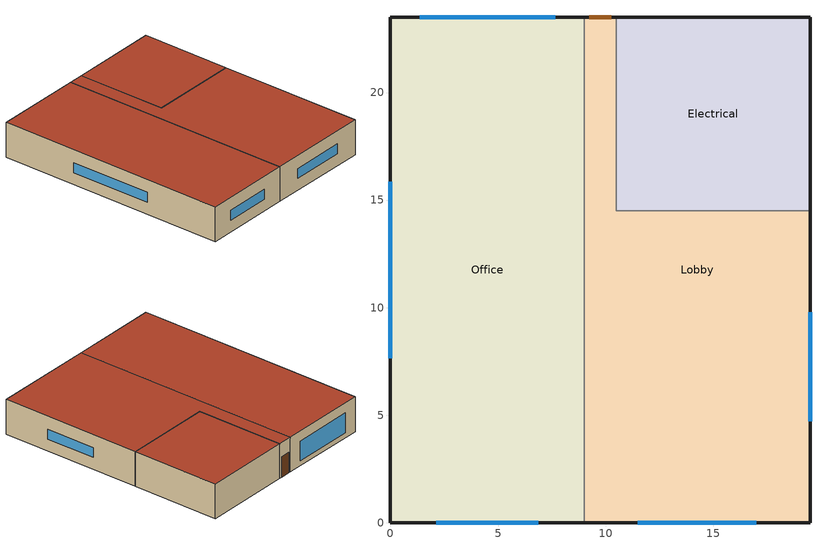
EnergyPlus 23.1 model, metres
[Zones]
Office
 floor ground (Exterior Floor): 9,23.5 9,0 0,0 0,23.5 z0
 wall outside (Exterior Wall): 9,23.5 0,23.5 0,0 9,0 z0:3.5
 wall to Lobby (Interior Wall): 9,0 9,23.5 z0:3.5
 window (Exterior Window): 2.14,0 6.86,0 / 0,15.86 0,7.64 z1.2:2.2; 7.65,23.5 1.35,23.5 z0.5:2.5
 roof outside (Exterior Roof): 0,23.5 0,0 9,0 9,23.5 z3.5
Lobby
 floor ground (Exterior Floor): 10.5,23.5 10.5,14.5 19.5,14.5 19.5,0 9,0 9,23.5 z0
 wall outside (Exterior Wall): 10.5,23.5 9,23.5 / 9,0 19.5,0 19.5,14.5 z0:3.5
 wall to Electrical (Interior Wall): 19.5,14.5 10.5,14.5 10.5,23.5 z0:3.5
 window (Exterior Window): 11.49,0 17.01,0 / 19.5,4.71 19.5,9.79 z1.2:2.2
 door (Exterior Door): 10.25,23.5 9.25,23.5 z0:2.1
 roof outside (Exterior Roof): 9,23.5 9,0 19.5,0 19.5,14.5 10.5,14.5 10.5,23.5 z3.5
Electrical
 floor ground (Exterior Floor): 19.5,23.5 19.5,14.5 10.5,14.5 10.5,23.5 z0
 wall outside (Exterior Wall): 19.5,14.5 19.5,23.5 10.5,23.5 z0:3.5
 roof outside (Exterior Roof): 10.5,23.5 10.5,14.5 19.5,14.5 19.5,23.5 z3.5
[Building]
RBC: North Axis {deg}=0; Terrain=City; Loads Convergence Tolerance Value {W}=0.04; Temperature Convergence Tolerance Value {deltaC}=0.4; Solar Distribution=FullInteriorAndExteriorWithReflections; Maximum Number of Warmup Days=25
[SizingPeriod:WeatherFileDays] Begin Day of Month=1; End Day of Month=31; Use Weather File Daylight Saving Period=No; Use Weather File Rain and Snow Indicators=Yes
Name | Begin Month | End Month | Day of Week for Start Day
Cooling | 7 | 7 | Monday
Heating | 1 | 1 | Tuesday
[Site:GroundTemperature:BuildingSurface]
6.8, 6.8, 6.8, 6.8, 6.8, 6.8, 6.8, 6.8, 6.8, 6.8, 6.8, 6.8
[Site:GroundReflectance]
0.6, 0.6, 0.5, 0.3, 0.3, 0.3, 0.3, 0.3, 0.3, 0.3, 0.3, 0.5
[Material]
Name | Roughness | Thickness {m} | Conductivity {W/m-K} | Density {kg/m3} | Specific Heat {J/kg-K}
F08 Metal surface | Smooth | 0.0008 | 45.28 | 7824 | 500
I01 25mm insulation board | MediumRough | 0.0254 | 0.03 | 43 | 1210
I02 50mm insulation board | MediumRough | 0.0508 | 0.03 | 43 | 1210
G01a 19mm gypsum board | MediumSmooth | 0.019 | 0.16 | 800 | 1090
M11 100mm lightweight concrete | MediumRough | 0.1016 | 0.53 | 1280 | 840
F16 Acoustic tile | MediumSmooth | 0.0191 | 0.06 | 368 | 590
M01 100mm brick | MediumRough | 0.1016 | 0.89 | 1920 | 790
M15 200mm heavyweight concrete | MediumRough | 0.2032 | 1.95 | 2240 | 900
Wall insulation | MediumRough | 0.0503 | 0.03 | 43 | 1210
Roof insulation | MediumRough | 0.0437 | 0.03 | 43 | 1210
[Material:AirGap]
Name | Thermal Resistance {m2-K/W}
F04 Wall air space resistance | 0.15
F05 Ceiling air space resistance | 0.18
[WindowMaterial:SimpleGlazingSystem]
Exterior Window: U-Factor {W/m2-K}=2.5; Solar Heat Gain Coefficient=0.39; Visible Transmittance=0.656
[Construction]
Exterior Floor: I02 50mm insulation board, M15 200mm heavyweight concrete
Exterior Wall: M01 100mm brick, Wall insulation, M15 200mm heavyweight concrete, F04 Wall air space resistance, G01a 19mm gypsum board
Interior Wall: G01a 19mm gypsum board, F04 Wall air space resistance, G01a 19mm gypsum board
Exterior Roof: Roof insulation, M11 100mm lightweight concrete, F05 Ceiling air space resistance, F16 Acoustic tile
Exterior Window: Exterior Window
Exterior Door: F08 Metal surface, I01 25mm insulation board
[Zone] Multiplier=1
Name | Floor Area {m2}
Office | 211.5
Lobby | 165.75
Electrical | 81
[People] Number of People Schedule=NECB Office Occupancy Schedule; Number of People Calculation Method=People; Fraction Radiant=0.3; Sensible Heat Fraction=autocalculate; Activity Level Schedule=Office Activity Schedule; Carbon Dioxide Generation Rate {m3/s-W}=3.82e-08; Enable ASHRAE 55 Comfort Warnings=No; Mean Radiant Temperature Calculation Type=ZoneAveraged; Clothing Insulation Calculation Method=ClothingInsulationSchedule; Cold Stress Temperature Threshold {C}=15.56; Heat Stress Temperature Threshold {C}=30
Name | Zone or ZoneList or Space or SpaceList | Number of People
People Office | Office | 6
People Lobby | Lobby | 11
People Electrical | Electrical | 0
[Lights] Schedule=NECB Office Lights Schedule; Design Level Calculation Method=Watts/Area; Watts per Zone Floor Area {W/m2}=8; Fraction Replaceable=1; Return Air Fraction Calculated from Plenum Temperature=No
Name | Zone or ZoneList or Space or SpaceList
Lights Office | Office
Lights Lobby | Lobby
Lights Electrical | Electrical
[ElectricEquipment] Schedule=NECB Office Equipment Schedule; Design Level Calculation Method=Watts/Area; Watts per Zone Floor Area {W/m2}=15
Name | Zone or ZoneList or Space or SpaceList
Equipment Office | Office
Equipment Lobby | Lobby
Equipment Electrical | Electrical
[GasEquipment]
NECB DHW: Zone or ZoneList or Space or SpaceList=Electrical; Schedule=NECB Office Occupancy Schedule; Design Level Calculation Method=Watts/Person; Power per Person {W/person}=60
[Exterior:Lights]
Lights Exterior: Schedule=Always On; Design Level {W}=900; Control Option=AstronomicalClock
[HVACTemplate:Thermostat]
Name | Heating Setpoint Schedule | Cooling Setpoint Schedule | Constant Heating Setpoint {C} | Constant Cooling Setpoint {C}
Occupied Zone Thermostat | tSetHtg | tSetClg
Unoccupied Zone Thermostat |  |  | 14 | 24
[HVACTemplate:Zone:Unitary] Supply Air Maximum Flow Rate {m3/s}=1.358; Outdoor Air Method=Sum; Outdoor Air Flow Rate per Person {m3/s}=0.0075; Outdoor Air Flow Rate per Zone Floor Area {m3/s-m2}=0.0003; Baseboard Heating Type=Electric; Baseboard Heating Availability Schedule=Always On; Zone Cooling Design Supply Air Temperature Input Method=SystemSupplyAirTemperature; Zone Heating Design Supply Air Temperature Input Method=SystemSupplyAirTemperature
Name | Template Unitary System | Template Thermostat | Baseboard Heating Capacity {W}
Office | Office Heat Pump | Occupied Zone Thermostat | 3462
Lobby | Lobby Heat Pump | Occupied Zone Thermostat | 2712
Electrical | Electrical Heat Pump | Unoccupied Zone Thermostat | 1325
[HVACTemplate:System:UnitaryHeatPump:AirToAir] System Availability Schedule=Always On; Cooling Supply Air Flow Rate {m3/s}=1.358; Supply Fan Placement=BlowThrough; Supply Fan Total Efficiency=0.7; Supply Fan Delta Pressure {Pa}=600; Supply Fan Motor Efficiency=0.9; Supply Fan Motor in Air Stream Fraction=1; Cooling Coil Type=SingleSpeedDX; Cooling Coil Availability Schedule=Always On; Cooling Design Supply Air Temperature {C}=12.8; Cooling Coil Gross Rated COP {W/W}=3; Heat Pump Heating Coil Type=SingleSpeedDXHeatPump; Heat Pump Heating Coil Availability Schedule=Always On; Heating Design Supply Air Temperature {C}=50; Heat Pump Heating Coil Rated COP {W/W}=2.75; Heat Pump Heating Minimum Outdoor Dry-Bulb Temperature {C}=-8; Heat Pump Defrost Maximum Outdoor Dry-Bulb Temperature {C}=5; Heat Pump Defrost Strategy=ReverseCycle; Heat Pump Defrost Control=Timed; Heat Pump Defrost Time Period Fraction=0.058333; Supplemental Heating Coil Type=Electric; Supplemental Heating Coil Maximum Outdoor Dry-Bulb Temperature {C}=21; Supplemental Gas Heating Coil Efficiency=0.8; Maximum Outdoor Air Flow Rate {m3/s}=autosize; Minimum Outdoor Air Flow Rate {m3/s}=autosize; Economizer Type=DifferentialDryBulb; Economizer Lockout=NoLockout; Night Cycle Control=CycleOnControlZone; Heat Recovery Type=None; Sensible Heat Recovery Effectiveness=0.7; Latent Heat Recovery Effectiveness=0.65; Humidifier Type=None; Humidifier Rated Capacity {m3/s}=0.000001; Humidifier Rated Electric Power {W}=autosize; Humidifier Setpoint {percent}=30; Return Fan=Yes; Return Fan Total Efficiency=0.7; Return Fan Delta Pressure {Pa}=500; Return Fan Motor Efficiency=0.9; Return Fan Motor in Air Stream Fraction=1
Name | Control Zone or Thermostat Location | No Load Supply Air Flow Rate {m3/s} | Cooling Coil Gross Rated Total Capacity {W} | Cooling Coil Gross Rated Sensible Heat Ratio | Heat Pump Heating Coil Gross Rated Capacity {W} | Supplemental Heating Coil Capacity {W} | Night Cycle Control Zone | Heating Supply Air Flow Rate {m3/s}
Office Heat Pump | Office | 1.358                       1.358 | 27167 | 0.776108 | 27167 | 51739 | Office
Lobby Heat Pump | Lobby | 1.358 | 28116 | 0.76285 | 28116 | 53072 | Lobby | 1.358
Electrical Heat Pump | Electrical | 1.358 | 27771 | 0.767491 | 27771 | 59610 | Electrical | 1.358
[WaterHeater:Mixed]
NECB DHW: Tank Volume {m3}=autosize; Setpoint Temperature Schedule=dhwTemp; Deadband Temperature Difference {deltaC}=10; Maximum Temperature Limit {C}=80; Heater Control Type=Cycle; Heater Maximum Capacity {W}=autosize; Heater Minimum Capacity {W}=0; Heater Ignition Minimum Flow Rate {m3/s}=0; Heater Ignition Delay {s}=0; Heater Fuel Type=NaturalGas; Heater Thermal Efficiency=0.8; Off Cycle Parasitic Fuel Type=NaturalGas; On Cycle Parasitic Fuel Type=NaturalGas; Ambient Temperature Indicator=Zone; Ambient Temperature Zone=Electrical; Off Cycle Loss Fraction to Zone=1; On Cycle Loss Fraction to Zone=1; Use Side Effectiveness=1; Source Side Effectiveness=1; Use Side Design Flow Rate {m3/s}=autosize; Source Side Design Flow Rate {m3/s}=autosize; Indirect Water Heating Recovery Time {hr}=1.5; Source Side Flow Control Mode=IndirectHeatPrimarySetpoint
[WaterHeater:Sizing]
NECB DHW: Design Mode=PerPerson; Storage Capacity per Person {m3/person}=0.005; Recovery Capacity per Person {m3/hr-person}=0.009
[EnergyManagementSystem:Sensor]
Name | Output:Variable or Output:Meter Index Key | Output:Variable or Output:Meter
officeZAT | Office | Zone Air Temperature
lobbyZAT | Lobby | Zone Air Temperature
electricalZAT | Electrical | Zone Air Temperature
officeHtgSp | Office | Zone Thermostat Heating Setpoint Temperature
officeClgSp | Office | Zone Thermostat Cooling Setpoint Temperature
lobbyHtgSp | Lobby | Zone Thermostat Heating Setpoint Temperature
lobbyClgSp | Lobby | Zone Thermostat Cooling Setpoint Temperature
electricalHtgSp | Electrical | Zone Thermostat Heating Setpoint Temperature
electricalClgSp | Electrical | Zone Thermostat Cooling Setpoint Temperature
[EnergyManagementSystem:Actuator] Actuated Component Type=Schedule:Constant; Actuated Component Control Type=Schedule Value
Name | Actuated Component Unique
officeHeatAvail | officeHeatAvail
officeCoolAvail | officeCoolAvail
lobbyHeatAvail | lobbyHeatAvail
lobbyCoolAvail | lobbyCoolAvail
electricalHeatAvail | electricalHeatAvail
electricalCoolAvail | electricalCoolAvail
[EnergyManagementSystem:ProgramCallingManager]
ScheduleGenerator: BeginTimestepBeforePredictor; heatCoolAvailPG
[EnergyManagementSystem:Program]
heatCoolAvailPG: if officeZAT < (officeHtgSp - 0.5); set officeHeatAvail = 1; elseif officeZAT > (officeHtgSp + 0.5); set officeHeatAvail = 0; else; set officeHeatAvail = 0; endif; if officeZAT > (officeClgSp + 0.5); set officeCoolAvail = 1; elseif officeZAT < (officeClgSp - 0.5); set officeCoolAvail = 0; else; set officeCoolAvail = 0; endif; if lobbyZAT < (lobbyHtgSp - 0.5); set lobbyHeatAvail = 1; elseif lobbyZAT > (lobbyHtgSp + 0.5); set lobbyHeatAvail = 0; else; set lobbyHeatAvail = 0; endif; if lobbyZAT > (lobbyClgSp + 0.5); set lobbyCoolAvail = 1; elseif lobbyZAT < (lobbyClgSp - 0.5); set lobbyCoolAvail = 0; else; set lobbyCoolAvail = 0; endif; if electricalZAT < (electricalHtgSp - 0.5); set electricalHeatAvail = 1; elseif electricalZAT > (electricalHtgSp + 0.5); set electricalHeatAvail = 0; else; set electricalHeatAvail = 0; endif; if electricalZAT > (electricalClgSp + 0.5); set electricalCoolAvail = 1; elseif electricalZAT < (electricalClgSp - 0.5); set electricalCoolAvail = 0; else; set electricalCoolAvail = 0; endif
[Schedule:Compact]
NECB Office Lights Schedule: Through: 12/31, For: Weekdays Saturday, Until: 07:00, 0.05, Until: 08:00, 0.3, Until: 09:00, 0.8, Until: 17:00, 0.9, Until: 18:00, 0.8, Until: 19:00, 0.5, Until: 21:00, 0.3, Until: 23:00, 0.1, Until: 24:00, 0.05, For: SummerDesignDay, Until: 24:00, 1, For: WinterDesignDay, Until: 24:00, 0, For: Sunday Holidays AllOtherDays, Until: 24:00, 0.05
NECB Office Equipment Schedule: Through: 12/31, For: Weekdays Saturday, Until: 07:00, 0.2, Until: 08:00, 0.3, Until: 09:00, 0.8, Until: 18:00, 0.9, Until: 19:00, 0.5, Until: 21:00, 0.3, Until: 24:00, 0.2, For: SummerDesignDay, Until: 24:00, 1, For: WinterDesignDay, Until: 24:00, 0, For: Sunday Holidays AllOtherDays, Until: 24:00, 0.2
NECB Office Occupancy Schedule: Through: 12/31, For: Weekdays Saturday, Until: 07:00, 0, Until: 08:00, 0.1, Until: 09:00, 0.7, Until: 12:00, 0.9, Until: 14:00, 0.5, Until: 17:00, 0.9, Until: 18:00, 0.7, Until: 19:00, 0.3, Until: 23:00, 0.1, Until: 24:00, 0, For: SummerDesignDay, Until: 07:00, 0, Until: 23:00, 1, Until: 24:00, 0, For: WinterDesignDay, Until: 24:00, 0, For: Sunday Holidays AllOtherDays, Until: 24:00, 0
Always On: Through: 12/31, For: AllDays, Until: 24:00, 1
Office Activity Schedule: Through: 12/31, For: AllDays, Until: 24:00, 120
[Schedule:Constant]
Name | Hourly Value
dhwTemp | 55
officeHeatAvail; officeCoolAvail; lobbyHeatAvail; lobbyCoolAvail; electricalHeatAvail; electricalCoolAvail | 1
tSetHtg | 22
tSetClg | 23
